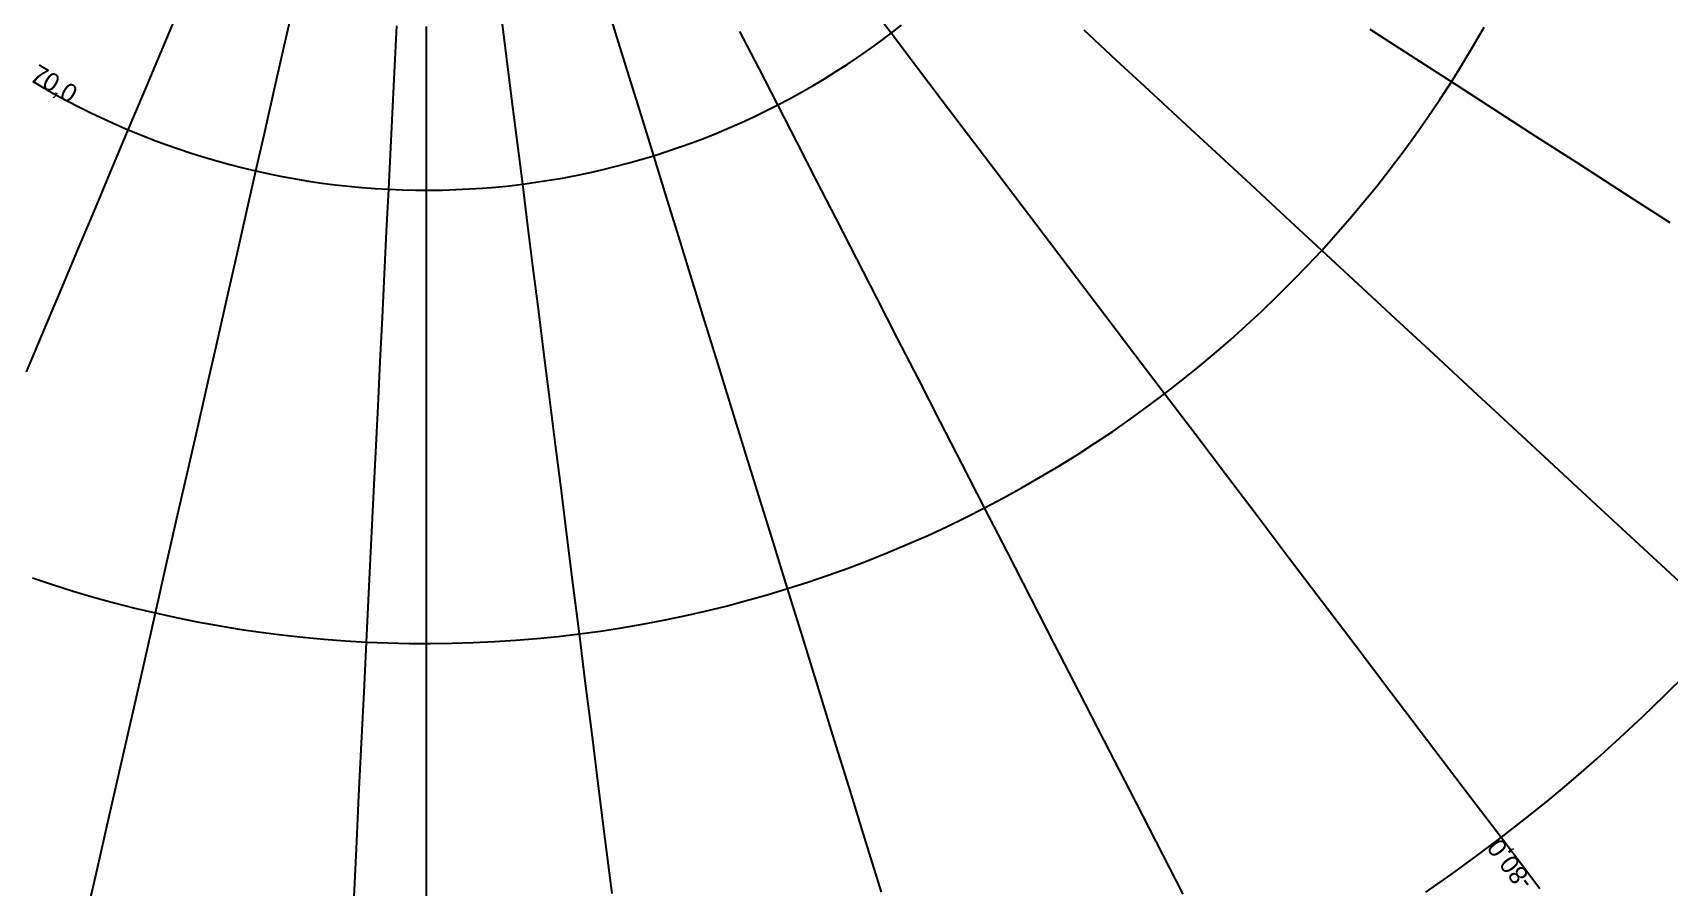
# Model space of a CAD drawing. Extents: x -36224 to 36225, y -38121 to 34420.
# Drawn here: x -1192 to 3764, y -4496 to -1909 of the extents above; entities that cross this region are included whole.
import ezdxf

# ---------------------------------------------------------------- set-up
doc = ezdxf.new("R2010")
doc.units = 0
for name, color, linetype in [('MERIDIAN_LABELS', 7, 'Continuous'), ('MERIDIANS', 7, 'Continuous'), ('PARALLEL_LABELS', 7, 'Continuous'), ('PARALLELS', 7, 'Continuous')]:
    doc.layers.add(name, color=color, linetype=linetype)

msp = doc.modelspace()

# ---------------------------------------------------------------- linework, layer by layer
at = {"layer": 'MERIDIANS'}
for p, q in [((577.96671, -1924.01158), (541.99007, -1807.71355)), ((1407.24926, -1910.40254), (1331.12108, -1810.06719)), ((-805.7853, -1971.70172), (-758.08013, -1858.26672)), ((-433.6206, -1962.79753), (-406.62772, -1844.07931)), ((244.78973, -1996.18512), (229.55092, -1875.38336)), ((-95.88368, -2009.24817), (-89.91457, -1887.63117)), ((-0.03414, -2011.60627), (-0.03201, -1889.8421)), ((0.03414, -2011.60627), (0.03201, -1889.8421)), ((614.341, -2041.59504), (577.96671, -1924.01158)), ((1006.54491, -2015.11769), (949.66787, -1904.39519)), ((1484.37218, -2012.04894), (1407.24926, -1910.40254)), ((2089.46254, -1991.29214), (1991.81863, -1900.83778)), ((2980.24733, -1977.12519), (2858.43401, -1898.58878)), ((-854.04969, -2086.46647), (-805.7853, -1971.70172)), ((-460.91201, -2082.82874), (-433.6206, -1962.79753)), ((3104.46777, -2057.21354), (2980.24733, -1977.12519)), ((-101.91886, -2132.21119), (-95.88368, -2009.24817)), ((-0.03628, -2134.71814), (-0.03414, -2011.60627)), ((0.03628, -2134.71814), (0.03414, -2011.60627)), ((260.19717, -2118.32361), (244.78973, -1996.18512)), ((1064.12728, -2127.21324), (1006.54491, -2015.11769)), ((1562.55741, -2115.09543), (1484.37218, -2012.04894)), ((2188.66069, -2083.1863), (2089.46254, -1991.29214)), ((651.14211, -2160.55824), (614.341, -2041.59504)), ((3231.24539, -2138.95057), (3104.46777, -2057.21354)), ((-902.91315, -2202.65569), (-854.04969, -2086.46647)), ((-488.52385, -2204.26921), (-460.91201, -2082.82874)), ((275.78559, -2241.89681), (260.19717, -2118.32361)), ((1122.46393, -2240.77715), (1064.12728, -2127.21324)), ((1641.87569, -2219.63527), (1562.55741, -2115.09543)), ((2289.51241, -2176.61228), (2188.66069, -2083.1863)), ((-108.02494, -2256.6189), (-101.91886, -2132.21119)), ((-0.03846, -2259.27649), (-0.03628, -2134.71814)), ((0.03846, -2259.27649), (0.03628, -2134.71814)), ((688.40043, -2280.9994), (651.14211, -2160.55824)), ((2392.12244, -2271.6671), (2289.51241, -2176.61228)), ((3360.73968, -2222.43911), (3231.24539, -2138.95057)), ((-952.41723, -2320.36822), (-902.91315, -2202.65569)), ((-516.47892, -2327.21927), (-488.52385, -2204.26921)), ((1722.40125, -2325.76628), (1641.87569, -2219.63527)), ((3493.12041, -2307.78863), (3360.73968, -2222.43911)), ((-114.20698, -2382.57409), (-108.02494, -2256.6189)), ((-0.04066, -2385.38425), (-0.03846, -2259.27649)), ((0.04066, -2385.38425), (0.03846, -2259.27649)), ((291.56787, -2367.00683), (275.78559, -2241.89681)), ((1181.60605, -2355.90908), (1122.46393, -2240.77715)), ((2496.60135, -2368.4532), (2392.12244, -2271.6671)), ((-1002.6054, -2439.7074), (-952.41723, -2320.36822)), ((-544.80102, -2451.78357), (-516.47892, -2327.21927)), ((726.14766, -2403.02104), (688.40043, -2280.9994)), ((1804.21209, -2433.59125), (1722.40125, -2325.76628)), ((3628.56863, -2395.11584), (3493.12041, -2307.78863)), ((307.55747, -2493.76022), (291.56787, -2367.00683)), ((1241.60724, -2472.71336), (1181.60605, -2355.90908)), ((2603.06614, -2467.07895), (2496.60135, -2368.4532)), ((-120.47023, -2510.18404), (-114.20698, -2382.57409)), ((-0.04289, -2513.14883), (-0.04066, -2385.38425)), ((0.04289, -2513.14883), (0.04066, -2385.38425)), ((764.41697, -2526.73033), (726.14766, -2403.02104)), ((3767.2777, -2484.54541), (3628.56863, -2395.11584)), ((-1053.52317, -2560.78144), (-1002.6054, -2439.7074)), ((-573.51504, -2578.07157), (-544.80102, -2451.78357)), ((1302.52374, -2591.29946), (1241.60724, -2472.71336)), ((1887.3903, -2543.21839), (1804.21209, -2433.59125)), ((2711.64074, -2567.65916), (2603.06614, -2467.07895)), ((-126.82021, -2639.56091), (-120.47023, -2510.18404)), ((-0.04515, -2642.68253), (-0.04289, -2513.14883)), ((0.04515, -2642.68253), (0.04289, -2513.14883)), ((323.76842, -2622.26836), (307.55747, -2493.76022)), ((803.24307, -2652.23951), (764.41697, -2526.73033)), ((-1105.21828, -2683.70387), (-1053.52317, -2560.78144)), ((1972.02244, -2654.76179), (1887.3903, -2543.21839)), ((2822.45667, -2670.31568), (2711.64074, -2567.65916)), ((-602.64703, -2706.19788), (-573.51504, -2578.07157)), ((340.21544, -2752.64793), (323.76842, -2622.26836)), ((1364.41464, -2711.78245), (1302.52374, -2591.29946)), ((-133.26268, -2770.82217), (-126.82021, -2639.56091)), ((-0.04744, -2774.10295), (-0.04515, -2642.68253)), ((0.04744, -2774.10295), (0.04515, -2642.68253)), ((842.66239, -2779.66635), (803.24307, -2652.23951)), ((2058.19992, -2768.34191), (1972.02244, -2654.76179)), ((2935.65374, -2775.17801), (2822.45667, -2670.31568)), ((-1157.74092, -2808.59403), (-1105.21828, -2683.70387)), ((-632.22434, -2836.28278), (-602.64703, -2706.19788)), ((1427.34216, -2834.2834), (1364.41464, -2711.78245)), ((-139.80368, -2904.09107), (-133.26268, -2770.82217)), ((-0.04977, -2907.53351), (-0.04744, -2774.10295)), ((0.04977, -2907.53351), (0.04744, -2774.10295)), ((356.91398, -2885.02133), (340.21544, -2752.64793)), ((2146.01947, -2884.08624), (2058.19992, -2768.34191)), ((3051.38079, -2882.38404), (2935.65374, -2775.17801)), ((-1211.14391, -2935.57751), (-1157.74092, -2808.59403)), ((882.71323, -2909.13461), (842.66239, -2779.66635)), ((-662.27571, -2968.45264), (-632.22434, -2836.28278)), ((1491.3719, -2958.93004), (1427.34216, -2834.2834)), ((-146.44958, -3039.49715), (-139.80368, -2904.09107)), ((-0.05214, -3043.1039), (-0.04977, -2907.53351)), ((0.05214, -3043.1039), (0.04977, -2907.53351)), ((373.88027, -3019.51722), (356.91398, -2885.02133)), ((923.43588, -3040.77458), (882.71323, -2909.13461)), ((2235.58353, -3002.1298), (2146.01947, -2884.08624)), ((3169.79654, -2992.0808), (3051.38079, -2882.38404)), ((-692.83139, -3102.84052), (-662.27571, -2968.45264)), ((1556.57313, -3085.85723), (1491.3719, -2958.93004)), ((391.13139, -3156.27104), (373.88027, -3019.51722)), ((2327.00087, -3122.61595), (2235.58353, -3002.1298)), ((3291.07055, -3104.42537), (3169.79654, -2992.0808)), ((-153.20707, -3177.17678), (-146.44958, -3039.49715)), ((-0.05454, -3180.95066), (-0.05214, -3043.1039)), ((0.05454, -3180.95066), (0.05214, -3043.1039)), ((964.87285, -3174.72366), (923.43588, -3040.77458)), ((-723.92329, -3239.58673), (-692.83139, -3102.84052)), ((1623.01916, -3215.20767), (1556.57313, -3085.85723)), ((2420.38709, -3245.69704), (2327.00087, -3122.61595)), ((3415.38422, -3219.58578), (3291.07055, -3104.42537)), ((408.68536, -3295.42562), (391.13139, -3156.27104)), ((-160.0832, -3317.27377), (-153.20707, -3177.17678)), ((-0.05699, -3321.21778), (-0.05454, -3180.95066)), ((0.05699, -3321.21778), (0.05454, -3180.95066)), ((1007.06903, -3311.12697), (964.87285, -3174.72366)), ((1690.78765, -3347.13255), (1623.01916, -3215.20767)), ((3542.93196, -3337.74214), (3415.38422, -3219.58578)), ((-755.58509, -3378.83949), (-723.92329, -3239.58673)), ((2515.86529, -3371.53531), (2420.38709, -3245.69704)), ((-167.08544, -3459.94003), (-160.0832, -3317.27377)), ((426.56121, -3437.13182), (408.68536, -3295.42562)), ((1050.07192, -3450.13804), (1007.06903, -3311.12697)), ((-0.05949, -3464.05736), (-0.05699, -3321.21778)), ((0.05949, -3464.05736), (0.05699, -3321.21778)), ((1759.96106, -3481.79237), (1690.78765, -3347.13255)), ((3673.9225, -3459.0878), (3542.93196, -3337.74214)), ((-787.85246, -3520.7556), (-755.58509, -3378.83949)), ((2613.56675, -3500.30379), (2515.86529, -3371.53531)), ((-174.22167, -3605.33629), (-167.08544, -3459.94003)), ((-0.06203, -3609.63032), (-0.05949, -3464.05736)), ((0.06203, -3609.63032), (0.05949, -3464.05736)), ((444.77907, -3581.54926), (426.56121, -3437.13182)), ((1093.93186, -3591.91959), (1050.07192, -3450.13804)), ((3808.58027, -3583.83068), (3673.9225, -3459.0878)), ((1830.62702, -3619.35775), (1759.96106, -3481.79237)), ((2713.63171, -3632.18731), (2613.56675, -3500.30379)), ((-820.76318, -3665.50124), (-787.85246, -3520.7556)), ((-181.50025, -3753.63287), (-174.22167, -3605.33629)), ((-0.06462, -3758.1072), (-0.06203, -3609.63032)), ((0.06462, -3758.1072), (0.06203, -3609.63032)), ((463.36029, -3728.84711), (444.77907, -3581.54926)), ((1138.70226, -3736.64431), (1093.93186, -3591.91959)), ((-854.35734, -3813.25278), (-820.76318, -3665.50124)), ((1902.87886, -3760.01035), (1830.62702, -3619.35775)), ((2816.21024, -3767.38367), (2713.63171, -3632.18731)), ((-188.93005, -3905.01058), (-181.50025, -3753.63287)), ((-0.06726, -3909.66903), (-0.06462, -3758.1072)), ((0.06726, -3909.66903), (0.06462, -3758.1072)), ((482.32752, -3879.20491), (463.36029, -3728.84711)), ((1184.43994, -3884.49584), (1138.70226, -3736.64431)), ((1976.81612, -3903.94397), (1902.87886, -3760.01035)), ((-888.6776, -3964.19776), (-854.35734, -3813.25278)), ((2921.46318, -3906.10485), (2816.21024, -3767.38367)), ((-196.52052, -4059.66163), (-188.93005, -3905.01058)), ((-0.06996, -4064.50826), (-0.06726, -3909.66903)), ((0.06996, -4064.50826), (0.06726, -3909.66903)), ((501.70483, -4032.81359), (482.32752, -3879.20491)), ((1231.20537, -4035.6697), (1184.43994, -3884.49584)), ((2052.54515, -4051.36562), (1976.81612, -3903.94397)), ((3029.56324, -4048.57846), (2921.46318, -3906.10485)), ((-923.76936, -4118.5359), (-888.6776, -3964.19776)), ((-204.28169, -4217.79076), (-196.52052, -4059.66163)), ((-0.07273, -4222.82988), (-0.06996, -4064.50826)), ((0.07273, -4222.82988), (0.06996, -4064.50826)), ((521.51788, -4189.87644), (501.70483, -4032.81359)), ((1279.06308, -4190.37446), (1231.20537, -4035.6697)), ((2130.17976, -4202.49686), (2052.54515, -4051.36562)), ((3140.69613, -4195.0493), (3029.56324, -4048.57846)), ((-959.68105, -4276.48022), (-923.76936, -4118.5359)), ((541.79402, -4350.61034), (521.51788, -4189.87644)), ((1328.08201, -4348.83295), (1279.06308, -4190.37446)), ((2209.84193, -4357.57515), (2130.17976, -4202.49686)), ((3255.06198, -4345.7811), (3140.69613, -4195.0493)), ((-212.22429, -4379.61631), (-204.28169, -4217.79076)), ((-0.07556, -4384.85252), (-0.07273, -4222.82988)), ((0.07556, -4384.85252), (0.07273, -4222.82988)), ((-996.46442, -4438.25831), (-959.68105, -4276.48022)), ((562.56248, -4515.24697), (541.79402, -4350.61034)), ((1378.33592, -4511.28366), (1328.08201, -4348.83295)), ((2291.66264, -4516.85547), (2209.84193, -4357.57515)), ((3372.87677, -4501.05853), (3255.06198, -4345.7811)), ((-220.35977, -4545.37162), (-212.22429, -4379.61631)), ((-0.07845, -4550.80977), (-0.07556, -4384.85252)), ((0.07845, -4550.80977), (0.07556, -4384.85252)), ((-1034.17486, -4604.11375), (-996.46442, -4438.25831))]:
    msp.add_line(p, q, dxfattribs=at)
at = {"layer": 'PARALLELS'}
for p, q in [((1374.7124, -1934.74328), (1407.24926, -1910.40254)), ((1407.24926, -1910.40254), (1439.35421, -1885.49706)), ((3171.95121, -1947.36228), (3204.23742, -1891.57414)), ((1274.61038, -2004.30261), (1308.38281, -1981.70057)), ((1308.38281, -1981.70057), (1341.75356, -1958.51174)), ((1341.75356, -1958.51174), (1374.7124, -1934.74328)), ((3138.69133, -2002.5811), (3171.95121, -1947.36228)), ((1205.90189, -2047.71848), (1240.44659, -2026.31085)), ((1240.44659, -2026.31085), (1274.61038, -2004.30261)), ((3104.46777, -2057.21354), (3138.69133, -2002.5811)), ((-1192.67722, -2055.69452), (-1157.62427, -2076.26247)), ((-1157.62427, -2076.26247), (-1122.21577, -2096.21436)), ((1135.71219, -2088.70561), (1170.98686, -2068.51888)), ((1170.98686, -2068.51888), (1205.90189, -2047.71848)), ((3069.29084, -2111.24267), (3104.46777, -2057.21354)), ((-1122.21577, -2096.21436), (-1086.46257, -2115.54399)), ((-1086.46257, -2115.54399), (-1050.37562, -2134.24539)), ((1027.83896, -2145.5222), (1064.12728, -2127.21324)), ((1064.12728, -2127.21324), (1100.08869, -2108.27242)), ((1100.08869, -2108.27242), (1135.71219, -2088.70561)), ((3033.17111, -2164.65176), (3069.29084, -2111.24267)), ((-1050.37562, -2134.24539), (-1013.966, -2152.31276)), ((-1013.966, -2152.31276), (-977.24486, -2169.7405)), ((-977.24486, -2169.7405), (-940.22345, -2186.52321)), ((917.12437, -2196.60227), (954.32624, -2180.2221)), ((954.32624, -2180.2221), (991.23487, -2163.19365)), ((991.23487, -2163.19365), (1027.83896, -2145.5222)), ((2996.11949, -2217.42428), (3033.17111, -2164.65176)), ((-940.22345, -2186.52321), (-902.91315, -2202.65569)), ((-902.91315, -2202.65569), (-865.32538, -2218.13294)), ((-865.32538, -2218.13294), (-827.47169, -2232.95017)), ((803.87395, -2241.80336), (841.88668, -2227.39767)), ((841.88668, -2227.39767), (879.64069, -2212.32908)), ((879.64069, -2212.32908), (917.12437, -2196.60227)), ((2958.14715, -2269.54386), (2996.11949, -2217.42428)), ((-827.47169, -2232.95017), (-789.3637, -2247.10278)), ((-789.3637, -2247.10278), (-751.01309, -2260.58637)), ((-751.01309, -2260.58637), (-712.43165, -2273.39678)), ((-712.43165, -2273.39678), (-673.63122, -2285.53002)), ((688.40043, -2280.9994), (727.11904, -2268.60838)), ((727.11904, -2268.60838), (765.61415, -2255.54169)), ((765.61415, -2255.54169), (803.87395, -2241.80336)), ((2919.26558, -2320.99435), (2958.14715, -2269.54386)), ((-673.63122, -2285.53002), (-634.62372, -2296.98234)), ((-634.62372, -2296.98234), (-595.42114, -2307.75018)), ((-595.42114, -2307.75018), (-556.0355, -2317.83019)), ((-556.0355, -2317.83019), (-516.47892, -2327.21927)), ((-516.47892, -2327.21927), (-476.76355, -2335.91448)), ((491.87332, -2332.69221), (531.52979, -2323.733)), ((531.52979, -2323.733), (571.02284, -2314.08102)), ((571.02284, -2314.08102), (610.34034, -2303.73925)), ((610.34034, -2303.73925), (649.47021, -2292.7109)), ((649.47021, -2292.7109), (688.40043, -2280.9994)), ((2879.48654, -2371.75979), (2919.26558, -2320.99435)), ((-476.76355, -2335.91448), (-436.90159, -2343.91313)), ((-436.90159, -2343.91313), (-396.9053, -2351.21274)), ((-396.9053, -2351.21274), (-356.78697, -2357.81105)), ((-356.78697, -2357.81105), (-316.55893, -2363.706)), ((-316.55893, -2363.706), (-276.23355, -2368.89577)), ((-276.23355, -2368.89577), (-235.82323, -2373.37874)), ((-235.82323, -2373.37874), (-195.34039, -2377.15353)), ((-195.34039, -2377.15353), (-154.79749, -2380.21897)), ((129.63619, -2381.76287), (170.21008, -2379.13773)), ((170.21008, -2379.13773), (210.73162, -2375.80262)), ((210.73162, -2375.80262), (251.18837, -2371.75857)), ((251.18837, -2371.75857), (291.56787, -2367.00683)), ((291.56787, -2367.00683), (331.85772, -2361.54889)), ((331.85772, -2361.54889), (372.04553, -2355.38644)), ((372.04553, -2355.38644), (412.11893, -2348.52138)), ((412.11893, -2348.52138), (452.06562, -2340.95586)), ((452.06562, -2340.95586), (491.87332, -2332.69221)), ((2838.82207, -2421.82442), (2879.48654, -2371.75979)), ((-154.79749, -2380.21897), (-114.20698, -2382.57409)), ((-114.20698, -2382.57409), (-73.58135, -2384.21818)), ((-73.58135, -2384.21818), (-32.93309, -2385.15071)), ((-32.93309, -2385.15071), (-0.04066, -2385.38425)), ((0.04066, -2385.38425), (7.72529, -2385.3714)), ((7.72529, -2385.3714), (48.3813, -2384.88019)), ((48.3813, -2384.88019), (89.02243, -2383.67722)), ((89.02243, -2383.67722), (129.63619, -2381.76287)), ((2797.2845, -2471.17271), (2838.82207, -2421.82442)), ((2754.88643, -2519.78932), (2797.2845, -2471.17271)), ((2711.64074, -2567.65916), (2754.88643, -2519.78932)), ((2667.56056, -2614.76735), (2711.64074, -2567.65916)), ((2622.65931, -2661.09923), (2667.56056, -2614.76735)), ((2576.95065, -2706.6404), (2622.65931, -2661.09923)), ((2530.44851, -2751.37668), (2576.95065, -2706.6404)), ((2483.16707, -2795.29416), (2530.44851, -2751.37668)), ((2435.12074, -2838.37916), (2483.16707, -2795.29416)), ((2386.3242, -2880.61825), (2435.12074, -2838.37916)), ((2286.54034, -2962.50634), (2336.79235, -2921.99827)), ((2336.79235, -2921.99827), (2386.3242, -2880.61825)), ((2235.58353, -3002.1298), (2286.54034, -2962.50634)), ((2183.93752, -3040.85632), (2235.58353, -3002.1298)), ((2131.61813, -3078.6738), (2183.93752, -3040.85632)), ((2025.02352, -3151.53472), (2078.64138, -3115.57044)), ((2078.64138, -3115.57044), (2131.61813, -3078.6738)), ((1970.781, -3186.55541), (2025.02352, -3151.53472)), ((1860.48872, -3253.72257), (1915.93045, -3220.62158)), ((1915.93045, -3220.62158), (1970.781, -3186.55541)), ((1804.47284, -3285.84804), (1860.48872, -3253.72257)), ((1690.78765, -3347.13255), (1747.90002, -3316.98795)), ((1747.90002, -3316.98795), (1804.47284, -3285.84804)), ((1633.15331, -3376.27243), (1690.78765, -3347.13255)), ((1516.38978, -3431.50185), (1575.01472, -3404.39847)), ((1575.01472, -3404.39847), (1633.15331, -3376.27243)), ((1397.75319, -3482.60707), (1457.29653, -3457.57411)), ((1457.29653, -3457.57411), (1516.38978, -3431.50185)), ((1277.38973, -3529.52408), (1337.7781, -3506.5929)), ((1337.7781, -3506.5929), (1397.75319, -3482.60707)), ((-1193.4096, -3559.42394), (-1132.11278, -3579.81679)), ((1155.44781, -3572.19411), (1216.60672, -3551.39343)), ((1216.60672, -3551.39343), (1277.38973, -3529.52408)), ((-1132.11278, -3579.81679), (-1070.46613, -3599.13205)), ((-1070.46613, -3599.13205), (-1008.48866, -3617.36367)), ((-1008.48866, -3617.36367), (-946.19951, -3634.50594)), ((969.90488, -3628.12055), (1032.07785, -3610.56368)), ((1032.07785, -3610.56368), (1093.93186, -3591.91959)), ((1093.93186, -3591.91959), (1155.44781, -3572.19411)), ((-946.19951, -3634.50594), (-883.61791, -3650.55347)), ((-883.61791, -3650.55347), (-820.76318, -3665.50124)), ((-820.76318, -3665.50124), (-757.65473, -3679.34455)), ((781.66459, -3674.21448), (844.67892, -3659.95094)), ((844.67892, -3659.95094), (907.43214, -3644.58469)), ((907.43214, -3644.58469), (969.90488, -3628.12055)), ((-757.65473, -3679.34455), (-694.31207, -3692.07908)), ((-694.31207, -3692.07908), (-630.75475, -3703.70081)), ((-630.75475, -3703.70081), (-567.00243, -3714.20611)), ((-567.00243, -3714.20611), (-503.0748, -3723.59169)), ((527.38669, -3720.15727), (591.25003, -3710.34583)), ((591.25003, -3710.34583), (654.93057, -3699.41588)), ((654.93057, -3699.41588), (718.40863, -3687.37084)), ((718.40863, -3687.37084), (781.66459, -3674.21448)), ((-503.0748, -3723.59169), (-438.99162, -3731.85458)), ((-438.99162, -3731.85458), (-374.77271, -3738.99222)), ((-374.77271, -3738.99222), (-310.43791, -3745.00234)), ((-310.43791, -3745.00234), (-246.00711, -3749.88307)), ((-246.00711, -3749.88307), (-181.50025, -3753.63287)), ((-181.50025, -3753.63287), (-116.93726, -3756.25058)), ((-116.93726, -3756.25058), (-52.33811, -3757.73535)), ((-52.33811, -3757.73535), (-0.06462, -3758.1072)), ((0.06462, -3758.1072), (12.27723, -3758.08674)), ((12.27723, -3758.08674), (76.88877, -3757.30463)), ((76.88877, -3757.30463), (141.47654, -3755.38927)), ((141.47654, -3755.38927), (206.02055, -3752.34125)), ((206.02055, -3752.34125), (270.50086, -3748.16154)), ((270.50086, -3748.16154), (334.89752, -3742.85144)), ((334.89752, -3742.85144), (399.19062, -3736.41262)), ((399.19062, -3736.41262), (463.36029, -3728.84711)), ((463.36029, -3728.84711), (527.38669, -3720.15727)), ((3751.41188, -3914.8332), (3817.84455, -3848.42908)), ((3683.81846, -3980.06737), (3751.41188, -3914.8332)), ((3615.08491, -4044.11108), (3683.81846, -3980.06737)), ((3545.23219, -4106.94421), (3615.08491, -4044.11108)), ((3474.28167, -4168.54697), (3545.23219, -4106.94421)), ((3402.25503, -4228.89997), (3474.28167, -4168.54697)), ((3329.17434, -4287.98422), (3402.25503, -4228.89997)), ((3255.06198, -4345.7811), (3329.17434, -4287.98422)), ((3179.94069, -4402.27238), (3255.06198, -4345.7811)), ((3103.83351, -4457.44025), (3179.94069, -4402.27238)), ((3026.76384, -4511.26731), (3103.83351, -4457.44025))]:
    msp.add_line(p, q, dxfattribs=at)

# ---------------------------------------------------------------- texts
at = {"layer": 'MERIDIAN_LABELS'}
msp.add_text('-80,0', height=55.676, rotation=127.18895, dxfattribs=at).set_placement((3356.05021, -4478.88148))
at = {"layer": 'PARALLEL_LABELS'}
msp.add_text('70,0', height=55.676, rotation=328.5942, dxfattribs=at).set_placement((-1203.60422, -2049.02314))

doc.saveas('drawing.dxf')
